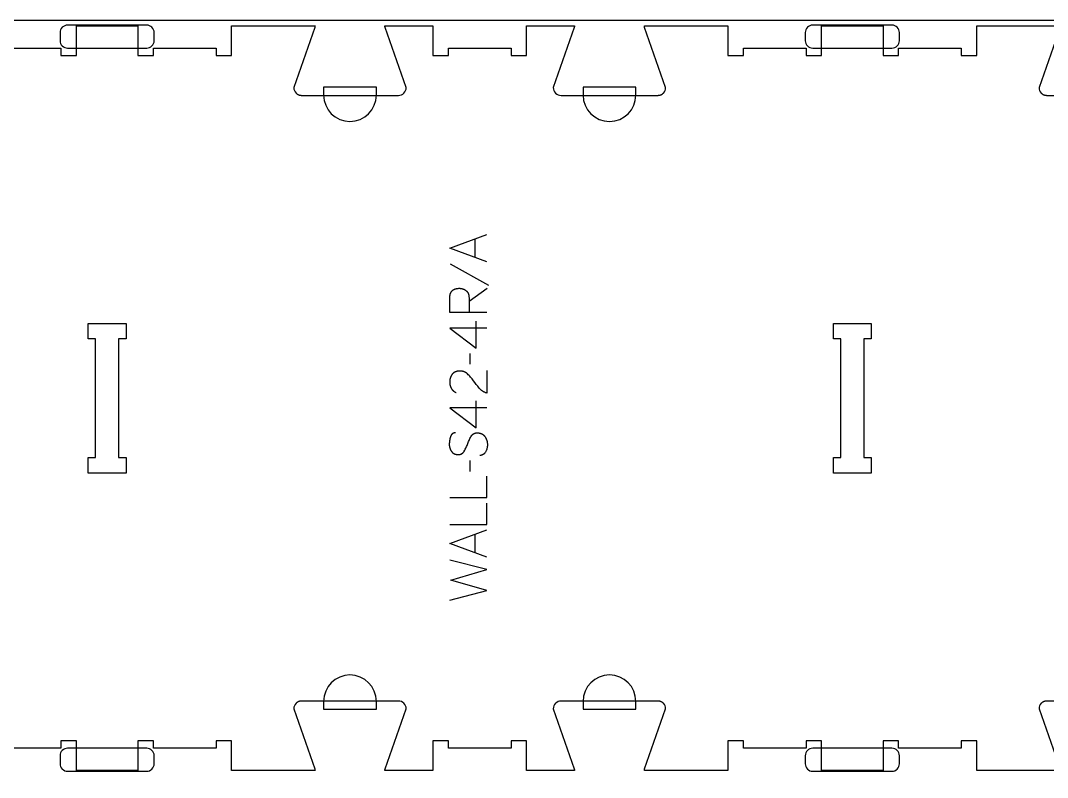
# Model space of a CAD drawing. Extents: x -10701 to -7518, y -36097 to -28504.
# Drawn here: x -9172 to -8345, y -29817 to -29208 of the extents above; entities that cross this region are included whole.
import ezdxf

# ---------------------------------------------------------------- set-up
doc = ezdxf.new("R2010")
doc.units = 0
for name, color, linetype in [('0_SHEET_SPRUCEPLY_2440X122', 1, 'CONTINUOUS'), ('1_ANYTOOL_1MMDEEP_LABELS_S', 2, 'CONTINUOUS'), ('3_ANYTOOL_CUTTHROUGH_INSID', 4, 'CONTINUOUS'), ('4_ANYTOOL_CUTTHROUGH_OUTSI', 5, 'CONTINUOUS'), ('5_ANYTOOL_HALF_MILL_9MM_IN', 3, 'CONTINUOUS')]:
    doc.layers.add(name, color=color, linetype=linetype)

msp = doc.modelspace()

# ---------------------------------------------------------------- linework, layer by layer
at = {"layer": '0_SHEET_SPRUCEPLY_2440X122'}
msp.add_lwpolyline([(-10329.71, -29207.8), (-10329.71, -30427.8), (-7889.71, -30427.8), (-7889.71, -29207.8)], close=True, dxfattribs=at)
at = {"layer": '1_ANYTOOL_1MMDEEP_LABELS_S'}
for points in [[(-8796.09, -29401.97), (-8826.09, -29391.09), (-8796.09, -29380.03)], [(-8805.64, -29398.5), (-8805.64, -29383.59)], [(-8825.61, -29403.69), (-8794.84, -29420.87)], [(-8796.09, -29442.65), (-8826.09, -29442.65), (-8826.09, -29431.29), (-8826.08, -29430.8), (-8826.06, -29430.32), (-8826.04, -29430.09), (-8826.02, -29429.86), (-8825.99, -29429.64), (-8825.96, -29429.42), (-8825.93, -29429.2), (-8825.89, -29428.99), (-8825.85, -29428.78), (-8825.81, -29428.58), (-8825.76, -29428.38), (-8825.71, -29428.18), (-8825.66, -29427.99), (-8825.6, -29427.8), (-8825.53, -29427.62), (-8825.47, -29427.43), (-8825.39, -29427.26), (-8825.32, -29427.08), (-8825.24, -29426.92), (-8825.16, -29426.75), (-8825.07, -29426.59), (-8824.98, -29426.43), (-8824.89, -29426.28), (-8824.79, -29426.13), (-8824.69, -29425.98), (-8824.58, -29425.84), (-8824.48, -29425.7), (-8824.36, -29425.57), (-8824.25, -29425.44), (-8824.13, -29425.31), (-8824, -29425.19), (-8823.87, -29425.07), (-8823.74, -29424.95), (-8823.6, -29424.84), (-8823.46, -29424.74), (-8823.32, -29424.63), (-8823.17, -29424.53), (-8823.02, -29424.44), (-8822.87, -29424.35), (-8822.71, -29424.26), (-8822.55, -29424.18), (-8822.38, -29424.1), (-8822.21, -29424.02), (-8822.03, -29423.95), (-8821.86, -29423.88), (-8821.67, -29423.81), (-8821.49, -29423.75), (-8821.3, -29423.7), (-8821.11, -29423.65), (-8820.91, -29423.6), (-8820.71, -29423.55), (-8820.5, -29423.51), (-8820.29, -29423.47), (-8820.08, -29423.44), (-8819.86, -29423.41), (-8819.64, -29423.39), (-8819.42, -29423.37), (-8819.19, -29423.35), (-8818.73, -29423.32), (-8818.24, -29423.32), (-8818.07, -29423.32), (-8817.89, -29423.32), (-8817.72, -29423.33), (-8817.54, -29423.34), (-8817.37, -29423.36), (-8817.2, -29423.38), (-8817.03, -29423.4), (-8816.86, -29423.43), (-8816.69, -29423.46), (-8816.52, -29423.49), (-8816.35, -29423.53), (-8816.19, -29423.57), (-8816.02, -29423.61), (-8815.86, -29423.66), (-8815.69, -29423.71), (-8815.53, -29423.76), (-8815.37, -29423.82), (-8815.21, -29423.88), (-8815.05, -29423.94), (-8814.89, -29424.01), (-8814.73, -29424.08), (-8814.58, -29424.16), (-8814.42, -29424.24), (-8814.27, -29424.32), (-8814.11, -29424.4), (-8813.96, -29424.49), (-8813.81, -29424.58), (-8813.65, -29424.68), (-8813.5, -29424.78), (-8813.35, -29424.88), (-8813.21, -29424.99), (-8813.06, -29425.1), (-8812.91, -29425.21), (-8812.77, -29425.32), (-8812.64, -29425.44), (-8812.5, -29425.56), (-8812.38, -29425.68), (-8812.25, -29425.81), (-8812.13, -29425.93), (-8812.02, -29426.06), (-8811.91, -29426.19), (-8811.81, -29426.33), (-8811.71, -29426.46), (-8811.61, -29426.6), (-8811.52, -29426.74), (-8811.43, -29426.89), (-8811.35, -29427.03), (-8811.27, -29427.18), (-8811.19, -29427.33), (-8811.12, -29427.48), (-8811.06, -29427.64), (-8811, -29427.8), (-8810.94, -29427.96), (-8810.89, -29428.12), (-8810.84, -29428.28), (-8810.8, -29428.45), (-8810.76, -29428.62), (-8810.73, -29428.79), (-8810.7, -29428.97), (-8810.67, -29429.14), (-8810.65, -29429.32), (-8810.63, -29429.5), (-8810.62, -29429.69), (-8810.55, -29431.61), (-8810.53, -29433.65), (-8810.53, -29442.6)], [(-8810.53, -29433.65), (-8796.04, -29423.19)], [(-8804.74, -29471.4), (-8804.74, -29449.63)], [(-8796.09, -29455.42), (-8826.13, -29455.37), (-8804.74, -29471.4)], [(-8809.97, -29475.69), (-8809.89, -29484.47)], [(-8796.13, -29489.4), (-8796.17, -29507.7), (-8796.63, -29507.56), (-8796.85, -29507.48), (-8797.07, -29507.4), (-8797.29, -29507.31), (-8797.51, -29507.22), (-8797.73, -29507.13), (-8797.94, -29507.03), (-8798.15, -29506.93), (-8798.36, -29506.83), (-8798.56, -29506.72), (-8798.76, -29506.61), (-8798.96, -29506.5), (-8799.16, -29506.38), (-8799.36, -29506.26), (-8799.55, -29506.13), (-8799.74, -29506), (-8799.93, -29505.87), (-8800.12, -29505.74), (-8800.3, -29505.6), (-8800.48, -29505.46), (-8800.66, -29505.31), (-8800.84, -29505.16), (-8801.01, -29505.01), (-8801.19, -29504.85), (-8801.35, -29504.69), (-8801.52, -29504.53), (-8801.69, -29504.36), (-8801.85, -29504.19), (-8802.01, -29504.01), (-8802.32, -29503.65), (-8803.54, -29502.18), (-8804.73, -29500.68), (-8805.89, -29499.18), (-8807.01, -29497.65), (-8807.58, -29496.9), (-8808.14, -29496.16), (-8808.72, -29495.45), (-8809.31, -29494.76), (-8809.9, -29494.1), (-8810.5, -29493.45), (-8811.11, -29492.83), (-8811.73, -29492.23), (-8811.89, -29492.09), (-8812.04, -29491.95), (-8812.21, -29491.81), (-8812.37, -29491.68), (-8812.53, -29491.55), (-8812.7, -29491.43), (-8812.87, -29491.31), (-8813.04, -29491.2), (-8813.22, -29491.09), (-8813.4, -29490.99), (-8813.57, -29490.89), (-8813.76, -29490.79), (-8813.94, -29490.7), (-8814.13, -29490.62), (-8814.31, -29490.54), (-8814.5, -29490.46), (-8814.7, -29490.39), (-8814.89, -29490.33), (-8815.09, -29490.26), (-8815.29, -29490.21), (-8815.49, -29490.15), (-8815.69, -29490.1), (-8815.9, -29490.06), (-8816.11, -29490.02), (-8816.32, -29489.99), (-8816.53, -29489.96), (-8816.75, -29489.93), (-8816.96, -29489.91), (-8817.18, -29489.89), (-8817.41, -29489.88), (-8817.63, -29489.88), (-8817.86, -29489.87), (-8818.11, -29489.88), (-8818.35, -29489.88), (-8818.6, -29489.9), (-8818.83, -29489.91), (-8819.07, -29489.94), (-8819.3, -29489.96), (-8819.53, -29489.99), (-8819.75, -29490.03), (-8819.97, -29490.07), (-8820.19, -29490.12), (-8820.4, -29490.17), (-8820.61, -29490.23), (-8820.81, -29490.29), (-8821.01, -29490.36), (-8821.21, -29490.43), (-8821.4, -29490.51), (-8821.59, -29490.59), (-8821.78, -29490.67), (-8821.96, -29490.77), (-8822.14, -29490.86), (-8822.31, -29490.96), (-8822.49, -29491.07), (-8822.65, -29491.18), (-8822.82, -29491.3), (-8822.97, -29491.42), (-8823.13, -29491.54), (-8823.28, -29491.67), (-8823.43, -29491.81), (-8823.58, -29491.95), (-8823.72, -29492.1), (-8823.85, -29492.25), (-8823.99, -29492.4), (-8824.12, -29492.56), (-8824.24, -29492.72), (-8824.36, -29492.89), (-8824.48, -29493.06), (-8824.59, -29493.23), (-8824.7, -29493.4), (-8824.8, -29493.57), (-8824.9, -29493.75), (-8825, -29493.93), (-8825.09, -29494.11), (-8825.18, -29494.3), (-8825.27, -29494.49), (-8825.35, -29494.68), (-8825.42, -29494.87), (-8825.49, -29495.06), (-8825.56, -29495.26), (-8825.62, -29495.46), (-8825.68, -29495.67), (-8825.74, -29495.87), (-8825.79, -29496.08), (-8825.84, -29496.29), (-8825.88, -29496.51), (-8825.92, -29496.72), (-8825.95, -29496.94), (-8825.99, -29497.16), (-8826.01, -29497.39), (-8826.03, -29497.62), (-8826.05, -29497.84), (-8826.07, -29498.08), (-8826.08, -29498.31), (-8826.09, -29498.79), (-8826.08, -29499.15), (-8826.07, -29499.51), (-8826.04, -29499.87), (-8826.01, -29500.21), (-8825.96, -29500.55), (-8825.91, -29500.89), (-8825.84, -29501.22), (-8825.77, -29501.54), (-8825.68, -29501.85), (-8825.64, -29502.01), (-8825.59, -29502.16), (-8825.54, -29502.31), (-8825.48, -29502.46), (-8825.43, -29502.61), (-8825.37, -29502.75), (-8825.31, -29502.9), (-8825.24, -29503.04), (-8825.18, -29503.18), (-8825.11, -29503.32), (-8825.04, -29503.46), (-8824.97, -29503.6), (-8824.89, -29503.73), (-8824.81, -29503.87), (-8824.73, -29504), (-8824.65, -29504.13), (-8824.56, -29504.26), (-8824.47, -29504.38), (-8824.38, -29504.51), (-8824.29, -29504.63), (-8824.19, -29504.75), (-8824.09, -29504.88), (-8823.99, -29504.99), (-8823.89, -29505.11), (-8823.78, -29505.23), (-8823.68, -29505.34), (-8823.56, -29505.45), (-8823.45, -29505.56), (-8823.34, -29505.67), (-8823.22, -29505.78), (-8823.1, -29505.88), (-8822.97, -29505.99), (-8822.72, -29506.19), (-8822.46, -29506.39), (-8822.18, -29506.58), (-8821.9, -29506.76), (-8821.6, -29506.94), (-8821.3, -29507.11), (-8820.99, -29507.27)], [(-8804.74, -29535.6), (-8804.74, -29513.83)], [(-8796.09, -29519.62), (-8826.13, -29519.57), (-8804.74, -29535.6)], [(-8821.5, -29539.63), (-8821.69, -29539.63), (-8821.78, -29539.64), (-8821.87, -29539.64), (-8821.96, -29539.65), (-8822.05, -29539.66), (-8822.14, -29539.67), (-8822.23, -29539.68), (-8822.31, -29539.7), (-8822.4, -29539.71), (-8822.48, -29539.73), (-8822.57, -29539.75), (-8822.65, -29539.77), (-8822.73, -29539.79), (-8822.81, -29539.81), (-8822.89, -29539.84), (-8822.97, -29539.86), (-8823.05, -29539.89), (-8823.12, -29539.92), (-8823.2, -29539.95), (-8823.27, -29539.98), (-8823.34, -29540.02), (-8823.42, -29540.05), (-8823.49, -29540.09), (-8823.56, -29540.13), (-8823.63, -29540.17), (-8823.69, -29540.21), (-8823.76, -29540.26), (-8823.83, -29540.3), (-8823.89, -29540.35), (-8823.96, -29540.4), (-8824.02, -29540.45), (-8824.08, -29540.5), (-8824.14, -29540.56), (-8824.2, -29540.61), (-8824.26, -29540.67), (-8824.32, -29540.73), (-8824.37, -29540.79), (-8824.43, -29540.85), (-8824.48, -29540.91), (-8824.54, -29540.98), (-8824.59, -29541.04), (-8824.64, -29541.11), (-8824.69, -29541.18), (-8824.74, -29541.25), (-8824.79, -29541.32), (-8824.84, -29541.4), (-8824.88, -29541.48), (-8824.93, -29541.55), (-8824.97, -29541.63), (-8825.02, -29541.71), (-8825.06, -29541.8), (-8825.14, -29541.97), (-8825.22, -29542.14), (-8825.29, -29542.32), (-8825.36, -29542.51), (-8825.42, -29542.71), (-8825.49, -29542.91), (-8825.71, -29543.72), (-8825.9, -29544.52), (-8826.06, -29545.31), (-8826.19, -29546.08), (-8826.25, -29546.46), (-8826.3, -29546.83), (-8826.34, -29547.2), (-8826.37, -29547.57), (-8826.4, -29547.94), (-8826.41, -29548.3), (-8826.43, -29548.66), (-8826.43, -29549.02), (-8826.43, -29549.21), (-8826.42, -29549.41), (-8826.41, -29549.6), (-8826.4, -29549.79), (-8826.38, -29549.98), (-8826.36, -29550.17), (-8826.34, -29550.35), (-8826.31, -29550.54), (-8826.28, -29550.73), (-8826.25, -29550.91), (-8826.21, -29551.09), (-8826.17, -29551.27), (-8826.13, -29551.45), (-8826.08, -29551.63), (-8826.03, -29551.81), (-8825.97, -29551.98), (-8825.91, -29552.16), (-8825.85, -29552.33), (-8825.79, -29552.51), (-8825.72, -29552.68), (-8825.64, -29552.85), (-8825.57, -29553.01), (-8825.49, -29553.18), (-8825.4, -29553.35), (-8825.32, -29553.51), (-8825.23, -29553.68), (-8825.13, -29553.84), (-8825.03, -29554), (-8824.93, -29554.16), (-8824.83, -29554.32), (-8824.72, -29554.48), (-8824.61, -29554.63), (-8824.49, -29554.78), (-8824.37, -29554.93), (-8824.25, -29555.08), (-8824.13, -29555.21), (-8824, -29555.35), (-8823.87, -29555.48), (-8823.74, -29555.6), (-8823.6, -29555.72), (-8823.46, -29555.83), (-8823.32, -29555.94), (-8823.17, -29556.05), (-8823.02, -29556.15), (-8822.87, -29556.24), (-8822.71, -29556.33), (-8822.56, -29556.42), (-8822.39, -29556.5), (-8822.23, -29556.57), (-8822.06, -29556.64), (-8821.89, -29556.71), (-8821.72, -29556.77), (-8821.54, -29556.82), (-8821.36, -29556.87), (-8821.18, -29556.92), (-8821, -29556.96), (-8820.81, -29557), (-8820.61, -29557.03), (-8820.42, -29557.06), (-8820.22, -29557.08), (-8820.02, -29557.09), (-8819.82, -29557.11), (-8819.61, -29557.11), (-8819.4, -29557.12), (-8819.19, -29557.11), (-8818.97, -29557.11), (-8818.77, -29557.09), (-8818.56, -29557.07), (-8818.36, -29557.05), (-8818.16, -29557.02), (-8817.97, -29556.98), (-8817.78, -29556.94), (-8817.6, -29556.89), (-8817.41, -29556.84), (-8817.24, -29556.78), (-8817.06, -29556.72), (-8816.98, -29556.69), (-8816.89, -29556.65), (-8816.81, -29556.61), (-8816.72, -29556.58), (-8816.64, -29556.54), (-8816.56, -29556.5), (-8816.48, -29556.45), (-8816.4, -29556.41), (-8816.32, -29556.36), (-8816.24, -29556.32), (-8816.17, -29556.27), (-8816.09, -29556.22), (-8816.02, -29556.17), (-8815.94, -29556.12), (-8815.87, -29556.07), (-8815.8, -29556.01), (-8815.73, -29555.96), (-8815.66, -29555.9), (-8815.59, -29555.84), (-8815.52, -29555.78), (-8815.45, -29555.72), (-8815.38, -29555.66), (-8815.32, -29555.59), (-8815.25, -29555.53), (-8815.13, -29555.39), (-8815, -29555.25), (-8814.88, -29555.1), (-8814.77, -29554.95), (-8814.66, -29554.79), (-8814.55, -29554.63), (-8814.44, -29554.46), (-8814.34, -29554.29), (-8813.95, -29553.57), (-8813.57, -29552.84), (-8813.2, -29552.09), (-8812.85, -29551.33), (-8812.5, -29550.55), (-8812.17, -29549.76), (-8811.85, -29548.94), (-8811.54, -29548.12), (-8811.22, -29547.29), (-8810.89, -29546.49), (-8810.55, -29545.7), (-8810.19, -29544.93), (-8809.82, -29544.19), (-8809.43, -29543.46), (-8809.02, -29542.76), (-8808.6, -29542.07), (-8808.49, -29541.91), (-8808.38, -29541.75), (-8808.26, -29541.59), (-8808.2, -29541.52), (-8808.14, -29541.45), (-8808.08, -29541.37), (-8808.02, -29541.3), (-8807.95, -29541.23), (-8807.89, -29541.17), (-8807.82, -29541.1), (-8807.75, -29541.04), (-8807.69, -29540.97), (-8807.62, -29540.91), (-8807.55, -29540.85), (-8807.48, -29540.79), (-8807.4, -29540.74), (-8807.33, -29540.68), (-8807.26, -29540.63), (-8807.18, -29540.57), (-8807.11, -29540.52), (-8807.03, -29540.47), (-8806.95, -29540.42), (-8806.87, -29540.38), (-8806.8, -29540.33), (-8806.71, -29540.29), (-8806.63, -29540.24), (-8806.55, -29540.2), (-8806.47, -29540.16), (-8806.38, -29540.12), (-8806.3, -29540.09), (-8806.21, -29540.05), (-8806.12, -29540.02), (-8806.03, -29539.99), (-8805.94, -29539.95), (-8805.85, -29539.93), (-8805.76, -29539.9), (-8805.67, -29539.87), (-8805.48, -29539.82), (-8805.29, -29539.78), (-8805.1, -29539.74), (-8804.9, -29539.71), (-8804.69, -29539.69), (-8804.48, -29539.67), (-8804.27, -29539.65), (-8804.06, -29539.65), (-8803.84, -29539.64), (-8803.62, -29539.65), (-8803.39, -29539.66), (-8803.16, -29539.67), (-8802.93, -29539.7), (-8802.7, -29539.72), (-8802.47, -29539.75), (-8802.25, -29539.79), (-8802.04, -29539.83), (-8801.83, -29539.88), (-8801.62, -29539.93), (-8801.41, -29539.98), (-8801.21, -29540.05), (-8801.01, -29540.11), (-8800.82, -29540.18), (-8800.63, -29540.26), (-8800.44, -29540.34), (-8800.26, -29540.43), (-8800.08, -29540.52), (-8799.91, -29540.62), (-8799.73, -29540.72), (-8799.57, -29540.83), (-8799.4, -29540.94), (-8799.24, -29541.05), (-8799.08, -29541.18), (-8798.93, -29541.3), (-8798.78, -29541.43), (-8798.64, -29541.57), (-8798.5, -29541.71), (-8798.36, -29541.86), (-8798.22, -29542.01), (-8798.09, -29542.17), (-8797.97, -29542.33), (-8797.84, -29542.5), (-8797.72, -29542.67), (-8797.61, -29542.85), (-8797.39, -29543.21), (-8797.18, -29543.57), (-8796.99, -29543.94), (-8796.81, -29544.31), (-8796.64, -29544.68), (-8796.49, -29545.06), (-8796.42, -29545.25), (-8796.35, -29545.44), (-8796.29, -29545.64), (-8796.23, -29545.83), (-8796.17, -29546.02), (-8796.12, -29546.22), (-8796.07, -29546.41), (-8796.03, -29546.61), (-8795.98, -29546.81), (-8795.94, -29547.01), (-8795.91, -29547.21), (-8795.88, -29547.41), (-8795.85, -29547.61), (-8795.82, -29547.81), (-8795.78, -29548.21), (-8795.76, -29548.62), (-8795.74, -29549.04), (-8795.74, -29549.45), (-8795.76, -29549.86), (-8795.78, -29550.26), (-8795.82, -29550.66), (-8795.88, -29551.06), (-8795.94, -29551.45), (-8796.02, -29551.83), (-8796.11, -29552.21), (-8796.21, -29552.59), (-8796.33, -29552.96), (-8796.45, -29553.33), (-8796.59, -29553.69), (-8796.75, -29554.05), (-8796.91, -29554.41), (-8797.09, -29554.76), (-8797.29, -29555.1), (-8797.39, -29555.27), (-8797.49, -29555.43), (-8797.6, -29555.59), (-8797.71, -29555.75), (-8797.82, -29555.89), (-8797.93, -29556.03), (-8798.05, -29556.17), (-8798.17, -29556.3), (-8798.3, -29556.43), (-8798.42, -29556.55), (-8798.55, -29556.66), (-8798.69, -29556.77), (-8798.75, -29556.83), (-8798.82, -29556.88), (-8798.89, -29556.93), (-8798.96, -29556.98), (-8799.03, -29557.03), (-8799.1, -29557.07), (-8799.17, -29557.12), (-8799.25, -29557.16), (-8799.32, -29557.2), (-8799.39, -29557.24), (-8799.47, -29557.28), (-8799.54, -29557.32), (-8799.62, -29557.36), (-8799.7, -29557.39), (-8799.78, -29557.43), (-8799.85, -29557.46), (-8799.93, -29557.49), (-8800.01, -29557.52), (-8800.09, -29557.55), (-8800.18, -29557.58), (-8800.34, -29557.63), (-8800.51, -29557.67), (-8800.68, -29557.71), (-8800.85, -29557.75), (-8801.03, -29557.78), (-8801.21, -29557.8), (-8801.39, -29557.82), (-8801.58, -29557.83), (-8801.77, -29557.84), (-8801.96, -29557.85)], [(-8809.97, -29561.87), (-8809.89, -29570.66)], [(-8826.09, -29591.62), (-8796.09, -29591.62), (-8796.09, -29574.52)], [(-8826.09, -29613.43), (-8796.09, -29613.43), (-8796.09, -29596.33)], [(-8796.09, -29639.66), (-8826.09, -29628.77), (-8796.09, -29617.72)], [(-8805.64, -29636.19), (-8805.64, -29621.27)], [(-8826.09, -29674.37), (-8796.09, -29666.66), (-8825.19, -29658.22), (-8796.09, -29649.73), (-8826.09, -29642.23)]]:
    msp.add_lwpolyline(points, dxfattribs=at)
at = {"layer": '3_ANYTOOL_CUTTHROUGH_INSID', "color": 4}
for points in [[(-9116.93, -29451.5), (-9086.68, -29451.5), (-9086.68, -29464), (-9092.68, -29464), (-9092.68, -29559.5), (-9086.68, -29559.5), (-9086.68, -29572), (-9117.18, -29572), (-9117.18, -29559.5), (-9111.18, -29559.5), (-9111.18, -29464), (-9117.18, -29464), (-9117.18, -29451.5)], [(-8516.93, -29451.5), (-8486.68, -29451.5), (-8486.68, -29464), (-8492.68, -29464), (-8492.68, -29559.5), (-8486.68, -29559.5), (-8486.68, -29572), (-8517.18, -29572), (-8517.18, -29559.5), (-8511.18, -29559.5), (-8511.18, -29464), (-8517.18, -29464), (-8517.18, -29451.5)]]:
    msp.add_lwpolyline(points, close=True, dxfattribs=at)
at = {"layer": '4_ANYTOOL_CUTTHROUGH_OUTSI', "color": 5}
for points in [[(-9189.68, -29230), (-9139.18, -29230), (-9139.18, -29236), (-9126.68, -29236), (-9126.68, -29212), (-9077.18, -29212), (-9077.18, -29236), (-9064.68, -29236), (-9064.68, -29230), (-9014.18, -29230), (-9014.18, -29236), (-9001.68, -29236), (-9001.68, -29212), (-8934.49, -29212), (-8934.49, -29212, -0.061485), (-8934.72, -29213.39), (-8951.62, -29261.67), (-8951.63, -29261.71), (-8951.63, -29261.75), (-8951.63, -29261.75, 0.198912), (-8949.8, -29266.17), (-8949.7, -29266.28), (-8949.59, -29266.38), (-8949.47, -29266.48), (-8949.36, -29266.58), (-8949.24, -29266.67), (-8949.12, -29266.77), (-8948.99, -29266.86), (-8948.87, -29266.94), (-8948.74, -29267.03), (-8948.61, -29267.11), (-8948.47, -29267.19), (-8948.34, -29267.26), (-8948.2, -29267.33), (-8948.06, -29267.4), (-8947.92, -29267.47), (-8947.77, -29267.53), (-8947.63, -29267.58), (-8947.48, -29267.64), (-8947.34, -29267.69), (-8947.19, -29267.74), (-8947.04, -29267.78), (-8946.89, -29267.82), (-8946.74, -29267.85), (-8946.59, -29267.88), (-8946.44, -29267.91), (-8946.29, -29267.94), (-8946.14, -29267.96), (-8945.99, -29267.97), (-8945.83, -29267.99), (-8945.68, -29268), (-8945.53, -29268), (-8945.38, -29268), (-8867.38, -29268, 0.414214), (-8861.13, -29261.75), (-8861.13, -29261.71), (-8861.15, -29261.67), (-8878.04, -29213.39), (-8878.04, -29213.39, -0.061485), (-8878.28, -29212), (-8839.68, -29212), (-8839.68, -29236), (-8827.18, -29236), (-8827.18, -29230), (-8776.68, -29230), (-8776.68, -29236), (-8764.18, -29236), (-8764.18, -29212), (-8725.58, -29212), (-8725.58, -29212, -0.061485), (-8725.82, -29213.39), (-8742.71, -29261.67), (-8742.73, -29261.71), (-8742.73, -29261.75), (-8742.73, -29261.75, 0.414214), (-8736.48, -29268), (-8658.48, -29268), (-8658.33, -29268), (-8658.18, -29268), (-8658.03, -29267.99), (-8657.87, -29267.97), (-8657.72, -29267.96), (-8657.57, -29267.94), (-8657.42, -29267.91), (-8657.27, -29267.88), (-8657.12, -29267.85), (-8656.97, -29267.82), (-8656.82, -29267.78), (-8656.67, -29267.74), (-8656.52, -29267.69), (-8656.38, -29267.64), (-8656.23, -29267.58), (-8656.09, -29267.53), (-8655.94, -29267.47), (-8655.8, -29267.4), (-8655.66, -29267.33), (-8655.52, -29267.26), (-8655.39, -29267.19), (-8655.26, -29267.11), (-8655.12, -29267.03), (-8654.99, -29266.94), (-8654.87, -29266.86), (-8654.74, -29266.77), (-8654.62, -29266.67), (-8654.5, -29266.58), (-8654.39, -29266.48), (-8654.28, -29266.38), (-8654.16, -29266.28), (-8654.06, -29266.17, 0.198912), (-8652.23, -29261.75), (-8652.23, -29261.71), (-8652.24, -29261.67), (-8669.14, -29213.39), (-8669.14, -29213.39, -0.061485), (-8669.37, -29212), (-8602.18, -29212), (-8602.18, -29236), (-8589.68, -29236), (-8589.68, -29230), (-8539.18, -29230), (-8539.18, -29236), (-8526.68, -29236), (-8526.68, -29212), (-8477.18, -29212), (-8477.18, -29236), (-8464.68, -29236), (-8464.68, -29230), (-8414.18, -29230), (-8414.18, -29236), (-8401.68, -29236), (-8401.68, -29212), (-8334.49, -29212)], [(-8334.72, -29213.39), (-8351.62, -29261.67), (-8351.63, -29261.71), (-8351.63, -29261.75), (-8351.63, -29261.75, 0.198912), (-8349.8, -29266.17), (-8349.7, -29266.28), (-8349.59, -29266.38), (-8349.47, -29266.48), (-8349.36, -29266.58), (-8349.24, -29266.67), (-8349.12, -29266.77), (-8348.99, -29266.86), (-8348.87, -29266.94), (-8348.74, -29267.03), (-8348.61, -29267.11), (-8348.47, -29267.19), (-8348.34, -29267.26), (-8348.2, -29267.33), (-8348.06, -29267.4), (-8347.92, -29267.47), (-8347.77, -29267.53), (-8347.63, -29267.58), (-8347.48, -29267.64), (-8347.34, -29267.69), (-8347.19, -29267.74), (-8347.04, -29267.78), (-8346.89, -29267.82), (-8346.74, -29267.85), (-8346.59, -29267.88), (-8346.44, -29267.91), (-8346.29, -29267.94), (-8346.14, -29267.96), (-8345.99, -29267.97), (-8345.83, -29267.99), (-8345.68, -29268), (-8345.53, -29268), (-8345.38, -29268), (-8267.38, -29268, 0.414214)], [(-8334.49, -29811.5), (-8351.93, -29811.5), (-8401.68, -29811.5), (-8401.68, -29787.5), (-8414.18, -29787.5), (-8414.18, -29793.5), (-8464.68, -29793.5), (-8464.68, -29787.5), (-8477.18, -29787.5), (-8477.18, -29811.5), (-8526.68, -29811.5), (-8526.68, -29787.5), (-8539.18, -29787.5), (-8539.18, -29793.5), (-8589.68, -29793.5), (-8589.68, -29787.5), (-8602.18, -29787.5), (-8602.18, -29811.5), (-8669.37, -29811.5), (-8669.37, -29811.5, -0.061485), (-8669.14, -29810.11), (-8652.24, -29761.84), (-8652.23, -29761.79), (-8652.23, -29761.75), (-8652.23, -29761.75, 0.198912), (-8654.06, -29757.33), (-8654.16, -29757.23), (-8654.28, -29757.13), (-8654.39, -29757.03), (-8654.5, -29756.93), (-8654.62, -29756.83), (-8654.74, -29756.74), (-8654.87, -29756.65), (-8654.99, -29756.56), (-8655.12, -29756.48), (-8655.26, -29756.4), (-8655.39, -29756.32), (-8655.52, -29756.24), (-8655.66, -29756.17), (-8655.8, -29756.1), (-8655.94, -29756.04), (-8656.09, -29755.98), (-8656.23, -29755.92), (-8656.38, -29755.87), (-8656.52, -29755.82), (-8656.67, -29755.77), (-8656.82, -29755.73), (-8656.97, -29755.69), (-8657.12, -29755.65), (-8657.27, -29755.62), (-8657.42, -29755.59), (-8657.57, -29755.57), (-8657.72, -29755.55), (-8657.87, -29755.53), (-8658.03, -29755.52), (-8658.18, -29755.51), (-8658.33, -29755.5), (-8658.48, -29755.5), (-8736.48, -29755.5, 0.414214), (-8742.73, -29761.75), (-8742.73, -29761.79), (-8742.71, -29761.84), (-8725.82, -29810.11), (-8725.82, -29810.11, -0.061485), (-8725.58, -29811.5), (-8764.18, -29811.5), (-8764.18, -29787.5), (-8776.68, -29787.5), (-8776.68, -29793.5), (-8827.18, -29793.5), (-8827.18, -29787.5), (-8839.68, -29787.5), (-8839.68, -29811.5), (-8878.28, -29811.5), (-8878.28, -29811.5, -0.061485), (-8878.04, -29810.11), (-8861.15, -29761.84), (-8861.13, -29761.79), (-8861.13, -29761.75), (-8861.13, -29761.75, 0.414214), (-8867.38, -29755.5), (-8945.38, -29755.5), (-8945.53, -29755.5), (-8945.68, -29755.51), (-8945.83, -29755.52), (-8945.99, -29755.53), (-8946.14, -29755.55), (-8946.29, -29755.57), (-8946.44, -29755.59), (-8946.59, -29755.62), (-8946.74, -29755.65), (-8946.89, -29755.69), (-8947.04, -29755.73), (-8947.19, -29755.77), (-8947.34, -29755.82), (-8947.48, -29755.87), (-8947.63, -29755.92), (-8947.77, -29755.98), (-8947.92, -29756.04), (-8948.06, -29756.1), (-8948.2, -29756.17), (-8948.34, -29756.24), (-8948.47, -29756.32), (-8948.61, -29756.4), (-8948.74, -29756.48), (-8948.87, -29756.56), (-8948.99, -29756.65), (-8949.12, -29756.74), (-8949.24, -29756.83), (-8949.36, -29756.93), (-8949.47, -29757.03), (-8949.59, -29757.13), (-8949.7, -29757.23), (-8949.8, -29757.33, 0.198912), (-8951.63, -29761.75), (-8951.63, -29761.79), (-8951.62, -29761.84), (-8934.72, -29810.11), (-8934.72, -29810.11, -0.061485), (-8934.49, -29811.5), (-8951.93, -29811.5), (-9001.68, -29811.5), (-9001.68, -29787.5), (-9014.18, -29787.5), (-9014.18, -29793.5), (-9064.68, -29793.5), (-9064.68, -29787.5), (-9077.18, -29787.5), (-9077.18, -29811.5), (-9126.68, -29811.5), (-9126.68, -29787.5), (-9139.18, -29787.5), (-9139.18, -29793.5), (-9189.68, -29793.5)], [(-8267.38, -29755.5), (-8345.38, -29755.5), (-8345.53, -29755.5), (-8345.68, -29755.51), (-8345.83, -29755.52), (-8345.99, -29755.53), (-8346.14, -29755.55), (-8346.29, -29755.57), (-8346.44, -29755.59), (-8346.59, -29755.62), (-8346.74, -29755.65), (-8346.89, -29755.69), (-8347.04, -29755.73), (-8347.19, -29755.77), (-8347.34, -29755.82), (-8347.48, -29755.87), (-8347.63, -29755.92), (-8347.77, -29755.98), (-8347.92, -29756.04), (-8348.06, -29756.1), (-8348.2, -29756.17), (-8348.34, -29756.24), (-8348.47, -29756.32), (-8348.61, -29756.4), (-8348.74, -29756.48), (-8348.87, -29756.56), (-8348.99, -29756.65), (-8349.12, -29756.74), (-8349.24, -29756.83), (-8349.36, -29756.93), (-8349.47, -29757.03), (-8349.59, -29757.13), (-8349.7, -29757.23), (-8349.8, -29757.33, 0.198912), (-8351.63, -29761.75), (-8351.63, -29761.79), (-8351.62, -29761.84), (-8334.72, -29810.11)]]:
    msp.add_lwpolyline(points, format="xyb", dxfattribs=at)
at = {"layer": '5_ANYTOOL_HALF_MILL_9MM_IN', "color": 3}
for points in [[(-9133.81, -29211.5, 0.414214), (-9139.81, -29217.5), (-9139.81, -29224, 0.414214), (-9133.81, -29230), (-9070.06, -29230, 0.414214), (-9064.06, -29224), (-9064.06, -29217.5, 0.414214), (-9070.06, -29211.5)], [(-8533.81, -29211.5, 0.414214), (-8539.81, -29217.5), (-8539.81, -29224, 0.414214), (-8533.81, -29230), (-8470.06, -29230, 0.414214), (-8464.06, -29224), (-8464.06, -29217.5, 0.414214), (-8470.06, -29211.5)], [(-8927.63, -29267.75, 1), (-8885.13, -29267.75), (-8885.13, -29267.5), (-8885.13, -29261.5), (-8927.63, -29261.5), (-8927.63, -29267.5), (-8927.63, -29267.75)], [(-8718.73, -29267.75, 1), (-8676.23, -29267.75), (-8676.23, -29267.5), (-8676.23, -29261.5), (-8718.73, -29261.5), (-8718.73, -29267.5), (-8718.73, -29267.75)], [(-8885.13, -29755.75, 1), (-8927.63, -29755.75), (-8927.63, -29756), (-8927.63, -29762), (-8885.13, -29762), (-8885.13, -29756), (-8885.13, -29755.75)], [(-8676.23, -29755.75, 1), (-8718.73, -29755.75), (-8718.73, -29756), (-8718.73, -29762), (-8676.23, -29762), (-8676.23, -29756), (-8676.23, -29755.75)], [(-9133.81, -29793.5, 0.414214), (-9139.81, -29799.5), (-9139.81, -29806, 0.414214), (-9133.81, -29812), (-9070.06, -29812, 0.414214), (-9064.06, -29806), (-9064.06, -29799.5, 0.414214), (-9070.06, -29793.5)], [(-8533.81, -29793.5, 0.414214), (-8539.81, -29799.5), (-8539.81, -29806, 0.414214), (-8533.81, -29812), (-8470.06, -29812, 0.414214), (-8464.06, -29806), (-8464.06, -29799.5, 0.414214), (-8470.06, -29793.5)]]:
    msp.add_lwpolyline(points, format="xyb", close=True, dxfattribs=at)

doc.saveas('drawing.dxf')
